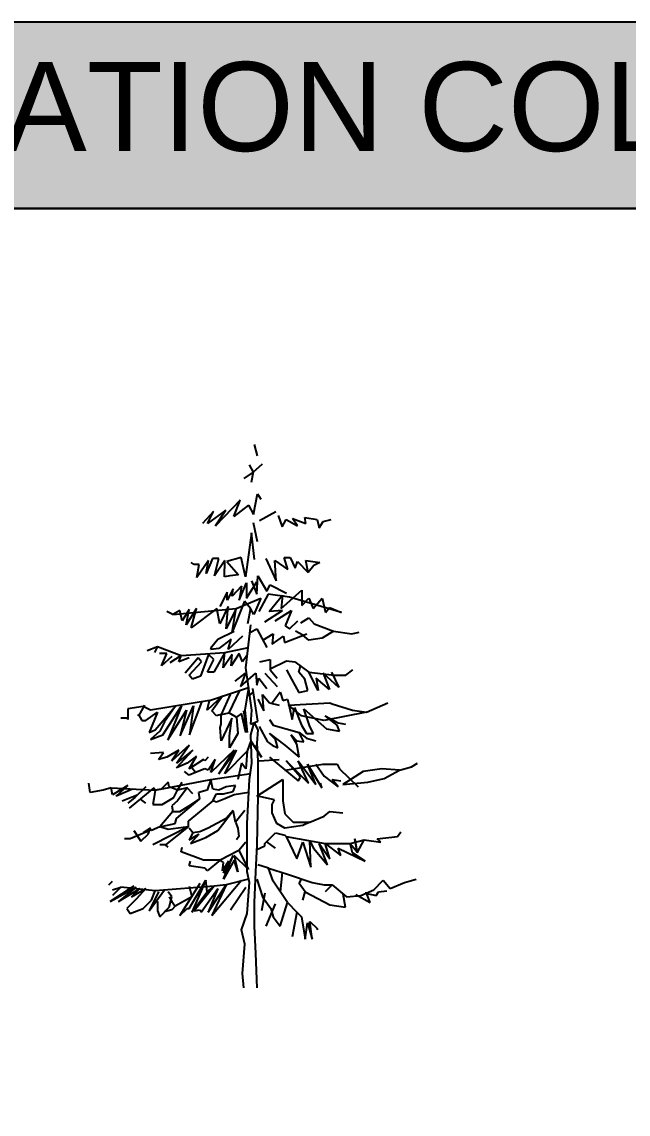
# Model space of a CAD drawing. Header units: millimetres. Extents: x 61831 to 121408, y 302 to 24841.
# Drawn here: x 89946 to 96760, y 12571 to 24841 of the extents above; entities that cross this region are included whole.
import ezdxf

# ---------------------------------------------------------------- set-up
doc = ezdxf.new("R2010")
doc.units = ezdxf.units.MM
doc.layers.add('www.cad-blocks.net', color=7, linetype='Continuous')
doc.styles.get("Standard").update_dxf_attribs({"font": 'arial.ttf'})

# ---------------------------------------------------------------- blocks, each defined once
blk = doc.blocks.new('A$C71F4654B')
at = {"color": 3}
for p, q in [((1857, 6102), (1893, 5975)), ((1845, 5790), (1742, 5721)), ((1800, 5872), (1845, 5790)), ((1845, 5790), (1823, 5675)), ((1845, 5790), (1950, 5884)), ((1851, 5316), (1897, 5546)), ((1897, 5546), (1931, 5489)), ((1701, 5477), (1425, 5189)), ((1631, 5292), (1701, 5477)), ((1794, 5419), (1631, 5292)), ((1794, 5419), (1851, 5316)), ((1401, 5350), (1276, 5213)), ((1540, 5362), (1334, 5213)), ((1334, 5213), (1401, 5350)), ((1425, 5189), (1540, 5362)), ((1919, 5247), (2103, 5350)), ((2127, 5304), (2173, 5177)), ((2437, 5213), (2427, 5280)), ((2427, 5280), (2564, 5259)), ((1847, 5227), (1893, 5013)), ((2173, 5177), (2218, 5259)), ((2218, 5259), (2345, 5189)), ((2345, 5189), (2288, 5271)), ((2288, 5271), (2437, 5213)), ((2564, 5259), (2587, 5165)), ((2587, 5165), (2633, 5235)), ((2633, 5235), (2724, 5259)), ((1861, 4810), (1827, 5108)), ((1343, 4798), (1214, 4606)), ((1389, 4822), (1318, 4651)), ((1318, 4651), (1343, 4798)), ((1459, 4822), (1389, 4822)), ((1411, 4628), (1459, 4822)), ((1528, 4798), (1411, 4628)), ((1526, 4616), (1528, 4798)), ((1713, 4834), (1552, 4788)), ((1552, 4788), (1681, 4639)), ((1760, 4616), (1713, 4834)), ((1988, 4822), (2105, 4570)), ((2105, 4570), (2091, 4798)), ((2091, 4798), (2236, 4699)), ((2236, 4699), (2195, 4834)), ((2195, 4834), (2264, 4834)), ((2264, 4834), (2318, 4711)), ((2318, 4711), (2345, 4788)), ((2345, 4788), (2466, 4665)), ((2466, 4665), (2437, 4798)), ((2437, 4798), (2597, 4776)), ((1183, 4753), (1149, 4776)), ((1240, 4753), (1183, 4753)), ((1214, 4606), (1240, 4753)), ((2530, 4741), (2466, 4665)), ((2597, 4776), (2530, 4741)), ((1584, 4628), (1526, 4616)), ((1681, 4639), (1584, 4628)), ((1691, 4352), (1772, 4546)), ((1772, 4374), (1887, 4558)), ((1772, 4546), (1772, 4374)), ((1829, 4570), (1887, 4421)), ((1887, 4421), (1899, 4628)), ((1899, 4628), (2002, 4455)), ((1554, 4443), (1472, 4282)), ((1623, 4479), (1554, 4352)), ((1554, 4352), (1554, 4443)), ((1715, 4512), (1611, 4397)), ((1611, 4397), (1623, 4479)), ((1715, 4512), (1691, 4352)), ((2014, 4421), (1911, 4225)), ((2002, 4455), (2036, 4524)), ((2256, 4385), (2014, 4421)), ((2036, 4524), (2220, 4431)), ((2163, 4258), (2393, 4467)), ((2393, 4467), (2393, 4294)), ((1748, 4340), (1611, 3995)), ((1657, 4258), (1933, 4374)), ((1817, 4258), (1748, 4340)), ((1933, 4374), (1853, 4191)), ((2026, 4225), (2175, 4409)), ((2175, 4409), (2163, 4258)), ((2841, 4213), (2256, 4385)), ((2393, 4294), (2474, 4374)), ((2474, 4374), (2520, 4258)), ((2520, 4258), (2623, 4374)), ((2623, 4374), (2659, 4213)), ((945, 4191), (875, 4225)), ((945, 4191), (1657, 4258)), ((1024, 4237), (945, 4191)), ((1048, 4122), (1024, 4237)), ((1127, 4249), (1048, 4122)), ((1208, 4260), (1093, 4076)), ((1093, 4076), (1127, 4249)), ((1151, 4042), (1208, 4260)), ((1439, 4258), (1151, 4042)), ((1472, 4088), (1439, 4258)), ((1566, 4282), (1472, 4088)), ((1542, 4030), (1566, 4282)), ((1657, 4258), (1542, 4030)), ((1611, 3995), (1657, 4258)), ((1853, 4191), (1817, 4258)), ((1978, 4110), (2175, 4237)), ((2175, 4237), (2026, 4225)), ((2093, 4122), (2278, 4237)), ((2278, 4237), (2208, 4064)), ((2659, 4213), (2705, 4270)), ((2705, 4270), (2841, 4213)), ((2208, 4064), (2256, 4030)), ((2256, 4030), (2347, 4122)), ((2381, 4098), (2474, 4155)), ((2474, 4155), (2532, 4088)), ((2532, 4088), (2750, 4006)), ((1451, 3915), (1633, 4006)), ((1726, 3949), (1566, 3800)), ((1817, 3995), (1887, 4030)), ((1887, 4030), (2002, 3822)), ((1956, 3903), (2071, 3973)), ((2071, 3973), (2060, 3858)), ((2060, 3858), (2187, 3949)), ((2187, 3949), (2198, 3879)), ((2198, 3879), (2451, 3973)), ((2405, 3961), (2324, 4006)), ((2474, 3903), (2405, 3961)), ((2750, 4006), (2623, 3925)), ((2750, 4006), (2957, 3973)), ((2957, 3973), (3038, 3995)), ((655, 3788), (770, 3834)), ((770, 3834), (736, 3764)), ((770, 3834), (1036, 3731)), ((1369, 3800), (1381, 3834)), ((1461, 3810), (1369, 3800)), ((1381, 3834), (1451, 3915)), ((1599, 3915), (1461, 3810)), ((1530, 3764), (1796, 3822)), ((1566, 3800), (1599, 3915)), ((2623, 3925), (2474, 3903)), ((875, 3752), (794, 3752)), ((818, 3616), (875, 3752)), ((933, 3719), (818, 3616)), ((1036, 3731), (909, 3649)), ((1012, 3661), (1036, 3731)), ((1127, 3707), (1012, 3661)), ((1036, 3731), (1530, 3764)), ((1230, 3707), (1081, 3534)), ((1266, 3661), (1230, 3707)), ((1345, 3743), (1254, 3500)), ((1335, 3546), (1403, 3685)), ((1403, 3685), (1345, 3743)), ((1530, 3764), (1403, 3546)), ((1508, 3592), (1530, 3764)), ((1611, 3743), (1508, 3592)), ((1691, 3752), (1599, 3616)), ((1599, 3616), (1611, 3743)), ((1726, 3661), (1691, 3752)), ((1784, 3743), (1726, 3661)), ((1921, 3661), (2036, 3685)), ((2036, 3685), (2036, 3570)), ((1127, 3512), (1266, 3661)), ((2036, 3580), (2220, 3673)), ((2036, 3570), (2117, 3477)), ((2220, 3673), (2314, 3661)), ((2220, 3570), (2278, 3465)), ((2314, 3661), (2474, 3546)), ((2359, 3546), (2377, 3612)), ((2887, 3512), (2968, 3570)), ((1163, 3465), (1127, 3512)), ((1254, 3500), (1163, 3465)), ((1403, 3546), (1335, 3546)), ((1645, 3443), (1760, 3534)), ((1760, 3534), (1703, 3385)), ((1703, 3385), (1875, 3534)), ((1875, 3534), (1887, 3397)), ((1887, 3397), (1911, 3477)), ((1911, 3477), (2002, 3362)), ((1978, 3534), (2117, 3385)), ((2278, 3465), (2359, 3316)), ((2429, 3465), (2359, 3546)), ((2462, 3340), (2429, 3465)), ((2474, 3546), (2762, 3512)), ((2578, 3340), (2474, 3546)), ((2705, 3350), (2554, 3477)), ((2554, 3477), (2578, 3340)), ((2808, 3373), (2635, 3534)), ((2635, 3534), (2705, 3350)), ((2726, 3546), (2808, 3373)), ((2762, 3512), (2887, 3512)), ((1355, 3227), (1794, 3373)), ((1576, 3086), (1697, 3338)), ((1794, 3373), (1754, 3119)), ((1847, 3320), (1794, 3280)), ((2151, 3320), (2060, 3195)), ((2151, 3320), (2179, 3227)), ((2359, 3316), (2462, 3340)), ((1355, 3227), (691, 3119)), ((1131, 2842), (1268, 3209)), ((1502, 3280), (1330, 3119)), ((1330, 3119), (1355, 3227)), ((1381, 3108), (1502, 3280)), ((1588, 3292), (1488, 3068)), ((1899, 3240), (1966, 3108)), ((1966, 3108), (1952, 3292)), ((1952, 3292), (2032, 3201)), ((2032, 3201), (2139, 3173)), ((2179, 3227), (2232, 3240)), ((2232, 3240), (2284, 3014)), ((2244, 3173), (2710, 3201)), ((2710, 3201), (2736, 3187)), ((3121, 3094), (3359, 3201)), ((611, 3159), (439, 3133)), ((439, 3133), (439, 3014)), ((625, 3173), (558, 3054)), ((558, 3068), (597, 3000)), ((558, 3054), (558, 3068)), ((691, 3119), (611, 3159)), ((639, 3000), (770, 3094)), ((770, 3094), (679, 2867)), ((744, 2895), (970, 3159)), ((831, 2842), (1040, 3165)), ((970, 3159), (851, 2986)), ((1040, 3165), (889, 2784)), ((889, 2784), (1097, 3117)), ((1028, 2830), (1177, 3165)), ((1097, 3117), (1028, 2830)), ((1177, 3165), (1131, 2842)), ((1435, 3054), (1381, 3108)), ((1488, 3068), (1435, 3054)), ((1488, 3068), (1576, 3086)), ((1488, 2961), (1488, 3068)), ((1576, 3086), (1661, 3040)), ((1715, 3080), (1661, 3040)), ((1766, 2867), (1715, 3080)), ((1740, 3108), (1766, 2867)), ((1754, 3119), (1780, 2867)), ((2391, 3054), (2244, 3173)), ((2284, 3014), (2312, 3147)), ((2312, 3147), (2391, 2947)), ((2484, 2935), (2417, 3133)), ((2417, 3133), (2669, 2907)), ((3121, 3094), (2643, 3000)), ((2736, 3187), (2962, 3119)), ((2962, 3119), (3121, 3094)), ((439, 3028), (359, 3028)), ((439, 3014), (439, 3028)), ((597, 3000), (639, 3000)), ((851, 2986), (798, 2881)), ((1474, 2921), (1488, 2961)), ((1607, 3028), (1488, 2774)), ((1582, 2828), (1607, 3028)), ((1661, 3040), (1675, 2856)), ((1817, 2959), (1899, 2994)), ((1859, 2975), (1899, 2895)), ((2032, 3014), (2071, 2947)), ((2071, 2947), (2365, 2867)), ((2643, 3000), (2391, 3054)), ((2391, 2947), (2445, 2856)), ((2790, 2947), (2657, 3054)), ((2657, 3054), (2802, 2975)), ((2816, 2881), (2790, 2947)), ((2802, 2975), (2883, 2961)), ((679, 2867), (744, 2895)), ((798, 2881), (691, 2788)), ((691, 2788), (831, 2842)), ((1488, 2774), (1474, 2921)), ((1675, 2856), (1582, 2695)), ((1582, 2695), (1582, 2828)), ((1913, 2935), (2006, 2762)), ((2032, 2856), (2204, 2723)), ((2099, 2788), (2032, 2856)), ((2337, 2734), (2272, 2842)), ((2272, 2842), (2337, 2774)), ((2417, 2762), (2365, 2867)), ((2365, 2867), (2445, 2802)), ((2445, 2856), (2524, 2856)), ((2524, 2856), (2484, 2935)), ((2669, 2907), (2816, 2881)), ((1129, 2723), (931, 2550)), ((984, 2522), (1129, 2723)), ((1819, 2774), (1780, 2655)), ((1939, 2590), (1819, 2774)), ((1859, 2723), (1939, 2590)), ((1887, 2748), (1899, 2550)), ((2006, 2762), (2060, 2723)), ((2060, 2723), (2125, 2695)), ((2125, 2695), (2099, 2788)), ((2204, 2723), (2365, 2590)), ((2337, 2774), (2417, 2762)), ((2365, 2590), (2337, 2734)), ((2445, 2802), (2550, 2774)), ((837, 2641), (691, 2629)), ((784, 2562), (837, 2641)), ((877, 2590), (784, 2562)), ((1010, 2669), (877, 2590)), ((931, 2550), (1010, 2669)), ((984, 2469), (1169, 2669)), ((1169, 2669), (984, 2522)), ((1208, 2602), (1103, 2522)), ((1129, 2457), (1208, 2602)), ((1341, 2590), (1302, 2550)), ((1633, 2669), (1369, 2417)), ((1661, 2669), (1461, 2403)), ((1461, 2403), (1633, 2669)), ((1528, 2403), (1661, 2669)), ((1780, 2655), (1528, 2403)), ((1780, 2655), (1766, 2457)), ((2032, 2590), (2351, 2324)), ((1103, 2522), (984, 2469)), ((1288, 2562), (1129, 2457)), ((1197, 2417), (1157, 2469)), ((1302, 2457), (1197, 2417)), ((1302, 2550), (1288, 2562)), ((1341, 2443), (1302, 2457)), ((1421, 2562), (1341, 2443)), ((1369, 2417), (1421, 2562)), ((1715, 2522), (1675, 2338)), ((1766, 2457), (1715, 2522)), ((1913, 2550), (2139, 2562)), ((2204, 2443), (2629, 2510)), ((2377, 2363), (2218, 2550)), ((2218, 2550), (2470, 2296)), ((2470, 2296), (2351, 2550)), ((2351, 2550), (2550, 2284)), ((2550, 2284), (2456, 2510)), ((2456, 2510), (2617, 2244)), ((2550, 2510), (2643, 2377)), ((2629, 2510), (2790, 2510)), ((2790, 2510), (2816, 2457)), ((2816, 2457), (3028, 2256)), ((3294, 2457), (3082, 2429)), ((3492, 2443), (3294, 2457)), ((3492, 2443), (3625, 2482)), ((3625, 2482), (3693, 2522)), ((744, 2217), (1369, 2338)), ((1129, 2389), (1076, 2429)), ((1197, 2417), (1129, 2389)), ((1369, 2338), (1330, 2217)), ((1369, 2338), (1819, 2405)), ((1395, 2230), (1369, 2338)), ((1887, 2151), (2179, 2338)), ((2179, 2338), (2179, 2097)), ((2351, 2324), (2377, 2363)), ((2643, 2377), (2802, 2256)), ((2802, 2256), (2736, 2338)), ((2736, 2338), (2830, 2324)), ((3082, 2429), (2855, 2284)), ((3135, 2310), (3320, 2350)), ((3320, 2350), (3492, 2443)), ((14, 2191), (0, 2296)), ((161, 2217), (14, 2191)), ((252, 2244), (161, 2217)), ((266, 2165), (252, 2244)), ((252, 2244), (744, 2217)), ((439, 2270), (266, 2165)), ((306, 2151), (439, 2270)), ((492, 2230), (306, 2151)), ((730, 2244), (452, 2018)), ((639, 2256), (518, 2137)), ((744, 2217), (730, 2244)), ((744, 2217), (730, 2123)), ((812, 2230), (744, 2217)), ((891, 2310), (812, 2230)), ((903, 2256), (891, 2310)), ((996, 2217), (903, 2256)), ((956, 2137), (996, 2217)), ((996, 2217), (1050, 2310)), ((1103, 2244), (996, 2097)), ((1103, 2244), (996, 2217)), ((1169, 2177), (1103, 2244)), ((1330, 2217), (1236, 2191)), ((1461, 2217), (1395, 2230)), ((1542, 2256), (1461, 2217)), ((1647, 2270), (1542, 2256)), ((1621, 2205), (1647, 2270)), ((2617, 2244), (2603, 2296)), ((2855, 2284), (3135, 2310)), ((373, 2097), (544, 2165)), ((518, 2137), (439, 2072)), ((639, 2072), (579, 2119)), ((730, 2123), (718, 2058)), ((824, 2058), (956, 2137)), ((996, 2097), (931, 2044)), ((984, 1899), (1248, 2123)), ((1129, 2044), (1248, 2123)), ((1395, 2097), (1197, 1939)), ((1248, 2123), (1236, 2191)), ((1395, 2097), (1435, 2177)), ((1435, 2084), (1395, 2097)), ((1435, 2177), (1514, 2177)), ((1528, 2123), (1435, 2084)), ((1514, 2177), (1621, 2205)), ((1633, 2165), (1528, 2123)), ((1798, 2191), (1633, 2165)), ((2085, 2111), (1899, 2151)), ((2060, 2058), (2085, 2111)), ((2179, 2097), (2204, 1951)), ((718, 2058), (824, 2058)), ((943, 1978), (798, 1806)), ((931, 2044), (943, 1978)), ((943, 1978), (1024, 1978)), ((1024, 1978), (1129, 2044)), ((1502, 1832), (1621, 1992)), ((1621, 1992), (1542, 1899)), ((1647, 1859), (1621, 1992)), ((1754, 1992), (1647, 1859)), ((2060, 1965), (2060, 2058)), ((2111, 1845), (2060, 1965)), ((2643, 1925), (2710, 1978)), ((2710, 1978), (2855, 1965)), ((798, 1806), (970, 1845)), ((970, 1845), (984, 1899)), ((1197, 1939), (1115, 1871)), ((1115, 1871), (1115, 1806)), ((1542, 1899), (1341, 1792)), ((2204, 1792), (2111, 1845)), ((2204, 1951), (2298, 1859)), ((2298, 1859), (2484, 1859)), ((2484, 1859), (2405, 1820)), ((2484, 1859), (2643, 1925)), ((651, 1752), (466, 1673)), ((506, 1766), (585, 1647)), ((585, 1647), (665, 1726)), ((691, 1792), (611, 1738)), ((679, 1778), (651, 1752)), ((665, 1726), (691, 1792)), ((704, 1766), (679, 1778)), ((798, 1806), (704, 1766)), ((1115, 1806), (718, 1605)), ((891, 1778), (798, 1806)), ((1115, 1806), (863, 1605)), ((1115, 1806), (891, 1778)), ((1169, 1738), (1129, 1792)), ((1169, 1738), (1129, 1659)), ((1129, 1659), (1236, 1726)), ((1236, 1726), (1143, 1619)), ((1248, 1752), (1169, 1738)), ((1341, 1792), (1248, 1752)), ((1316, 1687), (1449, 1766)), ((1449, 1766), (1502, 1832)), ((1675, 1792), (1687, 1699)), ((1978, 1619), (2099, 1738)), ((2099, 1738), (2204, 1713)), ((2405, 1820), (2204, 1792)), ((3467, 1699), (3506, 1752)), ((466, 1673), (399, 1673)), ((863, 1605), (798, 1605)), ((891, 1580), (863, 1605)), ((1143, 1619), (1316, 1687)), ((1687, 1699), (1661, 1659)), ((1978, 1593), (1978, 1619)), ((2099, 1566), (2002, 1637)), ((2204, 1713), (2218, 1699)), ((2218, 1699), (2337, 1447)), ((2218, 1699), (2657, 1619)), ((2337, 1447), (2405, 1633)), ((2405, 1633), (2496, 1353)), ((2496, 1353), (2484, 1647)), ((2484, 1647), (2524, 1566)), ((2589, 1619), (2710, 1447)), ((2683, 1381), (2589, 1619)), ((2710, 1447), (2657, 1619)), ((2657, 1619), (2830, 1486)), ((2657, 1619), (2935, 1619)), ((2935, 1619), (3095, 1659)), ((2962, 1514), (2935, 1619)), ((2935, 1619), (3014, 1526)), ((3014, 1526), (2988, 1673)), ((2988, 1673), (3014, 1514)), ((3014, 1514), (3095, 1659)), ((3095, 1659), (3280, 1633)), ((3240, 1673), (3467, 1699)), ((3280, 1633), (3240, 1673)), ((1036, 1526), (1050, 1580)), ((1288, 1433), (1036, 1526)), ((1687, 1540), (1474, 1433)), ((1514, 1220), (1621, 1486)), ((1621, 1486), (1514, 1288)), ((1794, 1328), (1633, 1486)), ((1633, 1486), (1675, 1302)), ((1887, 1554), (1978, 1593)), ((2524, 1566), (2683, 1381)), ((2830, 1486), (2802, 1566)), ((2802, 1566), (3107, 1421)), ((3107, 1421), (2962, 1514)), ((1129, 1367), (1143, 1421)), ((1302, 1341), (1129, 1367)), ((1474, 1433), (1288, 1433)), ((1474, 1433), (1330, 1314)), ((1514, 1407), (1474, 1433)), ((1568, 1421), (1502, 1314)), ((1502, 1314), (1514, 1407)), ((1633, 1433), (1514, 1220)), ((1514, 1288), (1568, 1421)), ((1675, 1302), (1633, 1433)), ((2020, 1341), (1899, 1381)), ((1330, 1314), (1302, 1341)), ((2020, 1341), (2232, 1274)), ((2071, 1195), (2020, 1341)), ((2171, 1292), (2151, 1076)), ((2232, 1274), (2510, 1181)), ((226, 1155), (266, 1195)), ((506, 1141), (240, 968)), ((240, 968), (532, 1129)), ((266, 1101), (359, 1129)), ((359, 1129), (266, 1036)), ((532, 1129), (333, 968)), ((333, 968), (572, 1115)), ((744, 1087), (359, 1129)), ((572, 1115), (478, 1022)), ((478, 1022), (639, 1115)), ((639, 1115), (532, 996)), ((1409, 1141), (744, 1087)), ((1248, 1169), (1024, 810)), ((1129, 889), (1316, 1208)), ((1129, 1141), (1157, 1022)), ((1316, 1208), (1157, 849)), ((1409, 1141), (1183, 863)), ((1262, 849), (1449, 1115)), ((1330, 1076), (1316, 1208)), ((1330, 1076), (1409, 1141)), ((1341, 849), (1542, 1155)), ((1449, 1115), (1341, 849)), ((1381, 810), (1715, 1208)), ((1542, 1155), (1381, 810)), ((1542, 1155), (1409, 1141)), ((1794, 1220), (1542, 1155)), ((1593, 875), (1766, 1129)), ((1887, 1220), (1952, 1022)), ((2232, 956), (2071, 1195)), ((2365, 1169), (2391, 1220)), ((2431, 1076), (2365, 1169)), ((2510, 1181), (2643, 1155)), ((2643, 1155), (2736, 1155)), ((2736, 1155), (2657, 1076)), ((2736, 1155), (2895, 1022)), ((3201, 1101), (3308, 1208)), ((3308, 1208), (3387, 1115)), ((3387, 1115), (3546, 1181)), ((3546, 1181), (3679, 1220)), ((532, 996), (425, 889)), ((611, 889), (704, 982)), ((679, 863), (851, 1101)), ((784, 1076), (679, 863)), ((704, 982), (744, 1087)), ((931, 1022), (891, 1076)), ((903, 903), (931, 1022)), ((903, 1022), (931, 968)), ((1157, 1022), (970, 915)), ((1157, 849), (1330, 1076)), ((1978, 1062), (1939, 863)), ((1952, 1022), (2046, 889)), ((2405, 982), (2431, 1076)), ((2431, 1076), (2710, 929)), ((2883, 903), (2857, 1050)), ((2895, 1022), (3056, 1036)), ((3002, 1048), (3161, 956)), ((3056, 1036), (3201, 1101)), ((3121, 1062), (3107, 1062)), ((3107, 1062), (3228, 1036)), ((3161, 956), (3121, 1062)), ((3228, 1036), (3254, 1076)), ((3254, 1076), (3347, 1087)), ((425, 889), (466, 835)), ((466, 835), (611, 889)), ((770, 968), (770, 863)), ((770, 863), (798, 796)), ((798, 796), (903, 903)), ((931, 875), (849, 851)), ((931, 968), (970, 915)), ((970, 915), (931, 875)), ((1024, 810), (1103, 889)), ((1103, 889), (1129, 889)), ((1183, 863), (1248, 875)), ((1248, 875), (1262, 849)), ((1992, 691), (2099, 943)), ((2046, 889), (2071, 796)), ((2151, 691), (2232, 956)), ((2232, 956), (2337, 849)), ((2710, 929), (2883, 903)), ((2071, 796), (2151, 691)), ((2337, 849), (2284, 570)), ((2337, 849), (2391, 796)), ((2391, 796), (2431, 544)), ((2510, 544), (2484, 742)), ((2484, 742), (2564, 663)), ((2431, 544), (2456, 730)), ((2456, 730), (2510, 544)), ((2564, 663), (2564, 651))]:
    blk.add_line(p, q, dxfattribs=at)
at = {"color": 10}
for p, q in [((1827, 5108), (1760, 4616)), ((1817, 4258), (1784, 4088)), ((1817, 4076), (1760, 3592)), ((1760, 3592), (1829, 3119)), ((1899, 2994), (1841, 3362)), ((1829, 3119), (1817, 2959)), ((1819, 2842), (1859, 2975)), ((1833, 2522), (1819, 2842)), ((1899, 2895), (1887, 2748)), ((1806, 2338), (1833, 2522)), ((1899, 2550), (1899, 2151)), ((1780, 1845), (1806, 2338)), ((1899, 2151), (1887, 1605)), ((1780, 1302), (1780, 1845)), ((1766, 1633), (1687, 1540)), ((1887, 1605), (1873, 1302)), ((1687, 1540), (1794, 1328)), ((1806, 1181), (1780, 1302)), ((1873, 1302), (1859, 956)), ((1780, 835), (1806, 1181)), ((1859, 956), (1859, 691)), ((1715, 651), (1780, 835)), ((1754, 490), (1715, 651)), ((1859, 691), (1873, 385)), ((1726, 159), (1754, 490)), ((1873, 385), (1887, 0)), ((1740, 0), (1726, 159))]:
    blk.add_line(p, q, dxfattribs=at)
at = {"color": 11}
for p, q in [((1794, 3280), (1794, 3373)), ((1780, 2867), (1740, 3108)), ((1647, 1859), (1675, 1792))]:
    blk.add_line(p, q, dxfattribs=at)
blk = doc.blocks.new('FORMAT')
at = {"layer": 'www.cad-blocks.net', "true_color": 0x546d8e}
h = blk.add_hatch(color=155, dxfattribs=at)
h.set_gradient(color1=(68, 68, 68), color2=(84, 109, 142), tint=1)
h.paths.add_polyline_path([(69289, 24841), (69289, 22745), (121408, 22745), (121408, 24841)])
at = {"layer": 'www.cad-blocks.net', "color": 155, "true_color": 0x546d8e}
for p, q in [((69289, 24841), (121408, 24841)), ((121408, 22745), (69289, 22745)), ((69289, 22745), (121408, 22745)), ((69289, 22745), (121408, 22745))]:
    blk.add_line(p, q, dxfattribs=at)
blk.add_lwpolyline([(69289, 22745), (121408, 22745), (121408, 1594), (69289, 1594)], close=True, dxfattribs=at)
at = {"layer": 'www.cad-blocks.net', "insert": (86172, 24390), "char_height": 1000, "attachment_point": 1}
blk.add_mtext_dynamic_manual_height_columns('{\\C255;\\c16777215;ELEVATION COLOR TREES}', width=30676.09, gutter_width=12.5, heights=[0], dxfattribs=at)

msp = doc.modelspace()

# ---------------------------------------------------------------- block references
for name, p in [('FORMAT', (0, 0)), ('A$C71F4654B', (90699, 13992))]:
    msp.add_blockref(name, p)

doc.saveas('drawing.dxf')
